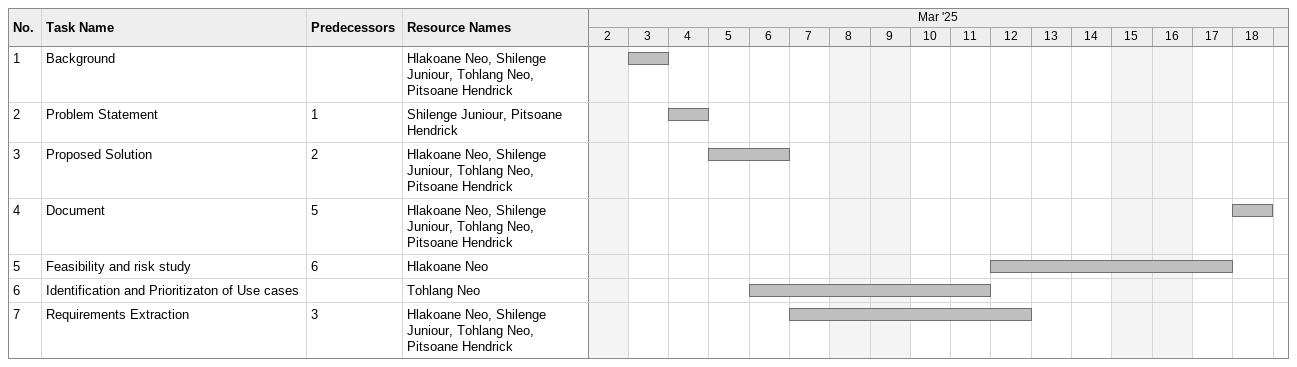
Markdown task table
| ID | Task | Start | Finish | Predecessors | Resources |
|---|---|---|---|---|---|
| 1 | Background | 2025-03-03 | 2025-03-03 |  | Hlakoane Neo, Shilenge Juniour, Tohlang Neo, Pitsoane Hendrick |
| 2 | Problem Statement | 2025-03-04 | 2025-03-04 | 1 | Shilenge Juniour, Pitsoane Hendrick |
| 3 | Proposed Solution | 2025-03-05 | 2025-03-06 | 2 | Hlakoane Neo, Shilenge Juniour, Tohlang Neo, Pitsoane Hendrick |
| 4 | Document | 2025-03-18 | 2025-03-18 | 5 | Hlakoane Neo, Shilenge Juniour, Tohlang Neo, Pitsoane Hendrick |
| 5 | Feasibility and risk study | 2025-03-12 | 2025-03-17 | 6 | Hlakoane Neo |
| 6 | Identification and Prioritizaton of Use cases | 2025-03-06 | 2025-03-11 |  | Tohlang Neo |
| 7 | Requirements Extraction | 2025-03-07 | 2025-03-12 | 3 | Hlakoane Neo, Shilenge Juniour, Tohlang Neo, Pitsoane Hendrick |
